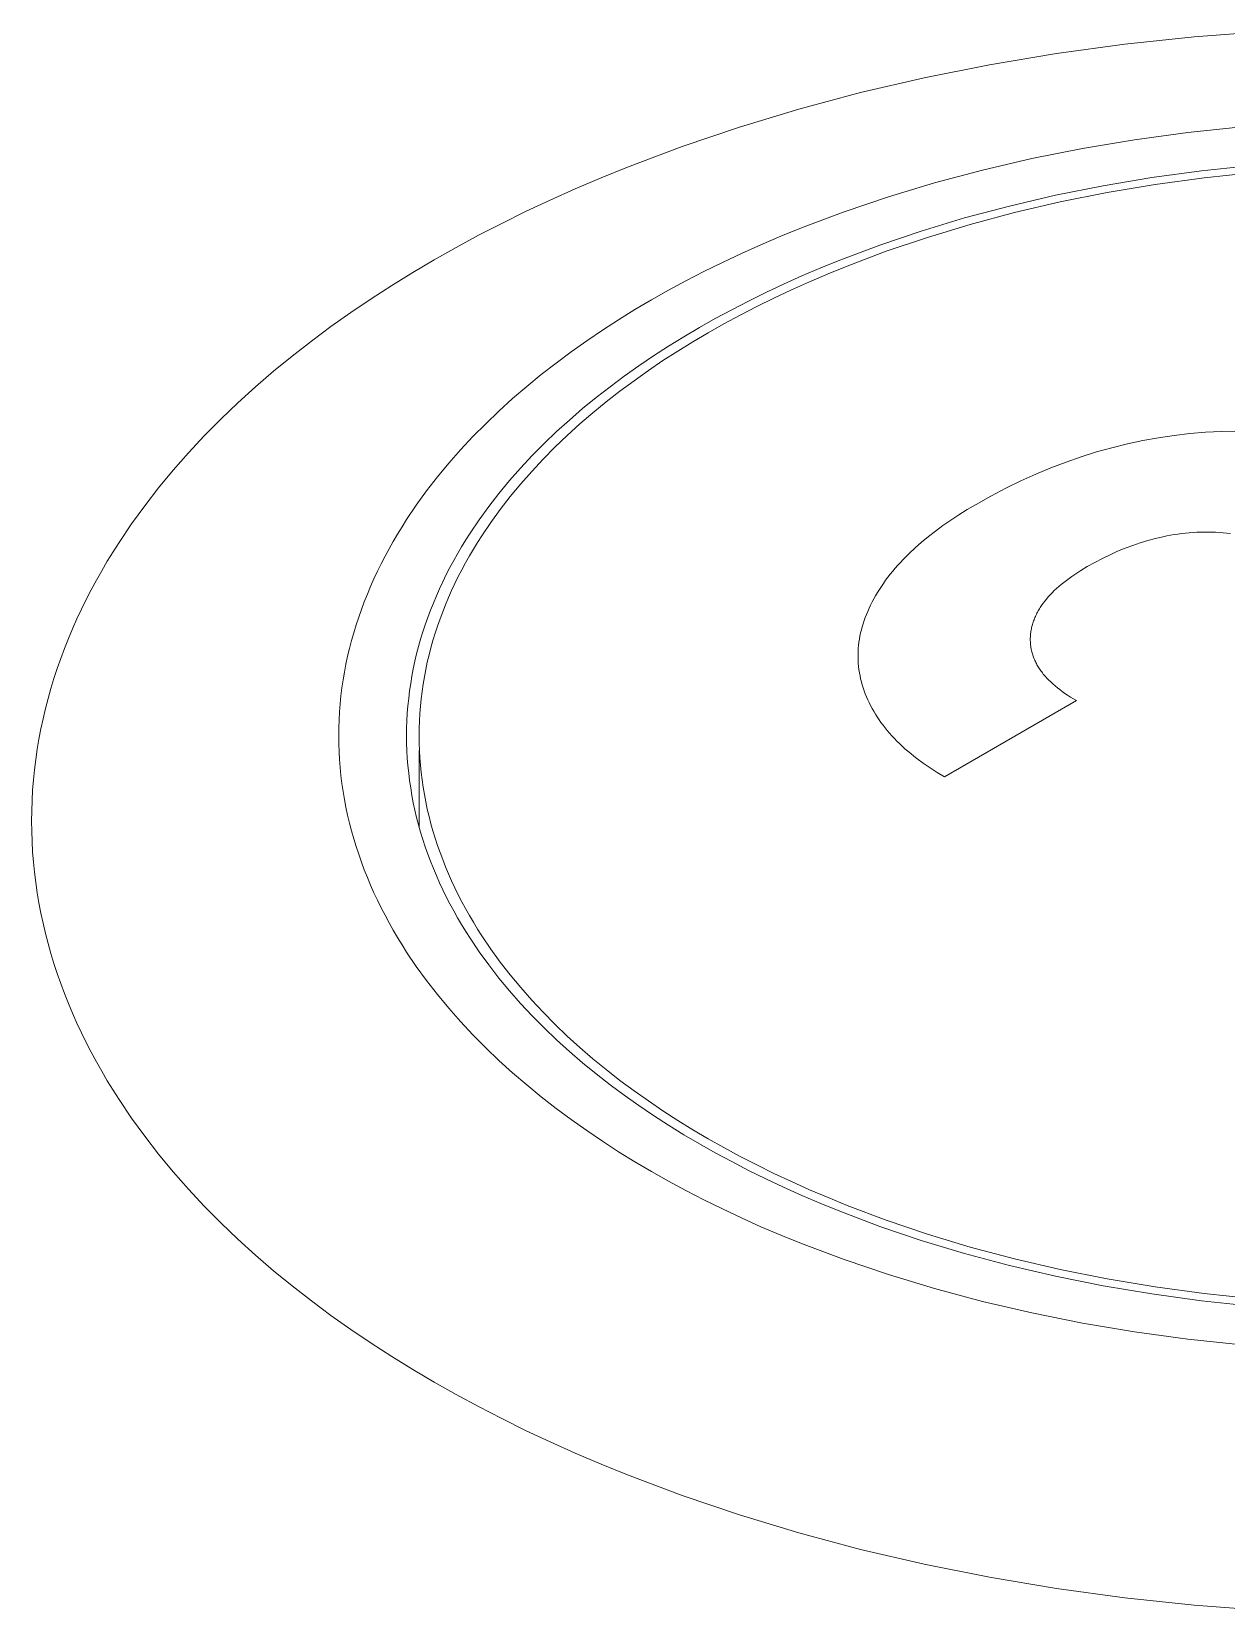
# Model space of a CAD drawing. Header units: millimetres. Extents: x -279 to 4999, y 61 to 3536.
# Drawn here: x 3550.34 to 3556.52, y 2034.89 to 2043.05 of the extents above; entities that cross this region are included whole.
import ezdxf

# ---------------------------------------------------------------- set-up
doc = ezdxf.new("R2010")
doc.units = ezdxf.units.MM
doc.layers.add('ZANO_R', color=7, linetype='Continuous', lineweight=0)

msp = doc.modelspace()

# ---------------------------------------------------------------- linework, layer by layer
at = {"layer": 'ZANO_R'}
for p, q in [((3556.3543, 2043.0214), (3555.9954, 2042.9835)), ((3556.7176, 2043.0486), (3556.3543, 2043.0214)), ((3555.6421, 2042.9354), (3555.2958, 2042.8773)), ((3555.9954, 2042.9835), (3555.6421, 2042.9354)), ((3555.2958, 2042.8773), (3554.9578, 2042.8097)), ((3554.9578, 2042.8097), (3554.629, 2042.7331)), ((3554.629, 2042.7331), (3554.3105, 2042.648)), ((3554.3105, 2042.648), (3554.0031, 2042.5551)), ((3554.0031, 2042.5551), (3553.7076, 2042.455)), ((3556.0463, 2042.4898), (3556.3207, 2042.5272)), ((3556.3207, 2042.5272), (3556.5995, 2042.5566)), ((3553.7076, 2042.455), (3553.4247, 2042.3483)), ((3555.5149, 2042.3922), (3555.7774, 2042.4447)), ((3555.7774, 2042.4447), (3556.0463, 2042.4898)), ((3555.2595, 2042.3327), (3555.5149, 2042.3922)), ((3556.3925, 2042.3291), (3556.6536, 2042.3566)), ((3553.2881, 2042.2927), (3553.1548, 2042.2357)), ((3553.4247, 2042.3483), (3553.2881, 2042.2927)), ((3555.0122, 2042.2667), (3555.2595, 2042.3327)), ((3555.8838, 2042.2518), (3556.1356, 2042.2941)), ((3556.1356, 2042.2941), (3556.3925, 2042.3291)), ((3556.1521, 2042.258), (3556.4058, 2042.2926)), ((3556.4058, 2042.2926), (3556.6636, 2042.3198)), ((3553.1548, 2042.2357), (3553.0248, 2042.1774)), ((3554.544, 2042.1168), (3554.7735, 2042.1945)), ((3554.7735, 2042.1945), (3555.0122, 2042.2667)), ((3555.3988, 2042.1469), (3555.6379, 2042.2026)), ((3555.6379, 2042.2026), (3555.8838, 2042.2518)), ((3555.6606, 2042.1677), (3555.9034, 2042.2163)), ((3555.9034, 2042.2163), (3556.1521, 2042.258)), ((3552.8983, 2042.1178), (3552.7751, 2042.0571)), ((3553.0248, 2042.1774), (3552.8983, 2042.1178)), ((3554.3243, 2042.0339), (3554.544, 2042.1168)), ((3555.1671, 2042.0851), (3555.3988, 2042.1469)), ((3555.1957, 2042.0516), (3555.4244, 2042.1127)), ((3555.4244, 2042.1127), (3555.6606, 2042.1677)), ((3552.7751, 2042.0571), (3552.6554, 2041.9953)), ((3554.2182, 2041.9907), (3554.3243, 2042.0339)), ((3554.9436, 2042.0175), (3555.1671, 2042.0851)), ((3554.9749, 2041.9849), (3555.1957, 2042.0516)), ((3552.6554, 2041.9953), (3552.5392, 2041.9325)), ((3554.1147, 2041.9464), (3554.2182, 2041.9907)), ((3554.7287, 2041.9447), (3554.9436, 2042.0175)), ((3554.7627, 2041.913), (3554.9749, 2041.9849)), ((3552.4264, 2041.8688), (3552.3161, 2041.8037)), ((3552.5392, 2041.9325), (3552.4264, 2041.8688)), ((3553.9155, 2041.8549), (3554.0138, 2041.9011)), ((3554.0138, 2041.9011), (3554.1147, 2041.9464)), ((3554.4236, 2041.8267), (3554.5229, 2041.8671)), ((3554.5229, 2041.8671), (3554.7287, 2041.9447)), ((3554.5595, 2041.8364), (3554.7627, 2041.913)), ((3552.3161, 2041.8037), (3552.2074, 2041.7366)), ((3553.7269, 2041.7597), (3553.8198, 2041.8077)), ((3553.8198, 2041.8077), (3553.9155, 2041.8549)), ((3554.2321, 2041.7428), (3554.3266, 2041.7852)), ((3554.3266, 2041.7852), (3554.4236, 2041.8267)), ((3554.3657, 2041.7555), (3554.4614, 2041.7964)), ((3554.4614, 2041.7964), (3554.5595, 2041.8364)), ((3552.2074, 2041.7366), (3552.1003, 2041.6675)), ((3553.549, 2041.6615), (3553.6366, 2041.711)), ((3553.6366, 2041.711), (3553.7269, 2041.7597)), ((3554.1401, 2041.6995), (3554.2321, 2041.7428)), ((3554.1815, 2041.6708), (3554.2724, 2041.7136)), ((3554.2724, 2041.7136), (3554.3657, 2041.7555)), ((3552.1003, 2041.6675), (3551.9952, 2041.5964)), ((3553.4634, 2041.611), (3553.549, 2041.6615)), ((3553.9635, 2041.6104), (3554.0505, 2041.6553)), ((3554.0071, 2041.5828), (3554.093, 2041.6272)), ((3554.0505, 2041.6553), (3554.1401, 2041.6995)), ((3554.093, 2041.6272), (3554.1815, 2041.6708)), ((3551.9952, 2041.5964), (3551.892, 2041.5233)), ((3553.2958, 2041.5052), (3553.3789, 2041.5588)), ((3553.3789, 2041.5588), (3553.4634, 2041.611)), ((3553.7969, 2041.5184), (3553.8789, 2041.5647)), ((3553.8789, 2041.5647), (3553.9635, 2041.6104)), ((3553.9236, 2041.5378), (3554.0071, 2041.5828)), ((3551.892, 2041.5233), (3551.791, 2041.4483)), ((3553.2141, 2041.4499), (3553.2958, 2041.5052)), ((3553.6376, 2041.4222), (3553.7167, 2041.471)), ((3553.7167, 2041.471), (3553.7969, 2041.5184)), ((3553.7634, 2041.4453), (3553.8426, 2041.492)), ((3553.8426, 2041.492), (3553.9236, 2041.5378)), ((3551.791, 2041.4483), (3551.6922, 2041.3713)), ((3553.0555, 2041.3349), (3553.134, 2041.3932)), ((3553.134, 2041.3932), (3553.2141, 2041.4499)), ((3553.5598, 2041.372), (3553.6376, 2041.4222)), ((3553.6084, 2041.3474), (3553.6853, 2041.3971)), ((3553.6853, 2041.3971), (3553.7634, 2041.4453)), ((3551.6922, 2041.3713), (3551.5959, 2041.2925)), ((3552.9789, 2041.2752), (3553.0555, 2041.3349)), ((3553.4083, 2041.2671), (3553.4833, 2041.3203)), ((3553.4588, 2041.2439), (3553.5329, 2041.2964)), ((3553.4833, 2041.3203), (3553.5598, 2041.372)), ((3553.5329, 2041.2964), (3553.6084, 2041.3474)), ((3551.5959, 2041.2925), (3551.5021, 2041.2117)), ((3552.8312, 2041.1512), (3552.904, 2041.2139)), ((3552.904, 2041.2139), (3552.9789, 2041.2752)), ((3553.3348, 2041.2126), (3553.4083, 2041.2671)), ((3553.3862, 2041.19), (3553.4588, 2041.2439)), ((3551.5021, 2041.2117), (3551.4111, 2041.1291)), ((3552.7605, 2041.087), (3552.8312, 2041.1512)), ((3553.1929, 2041.0992), (3553.263, 2041.1566)), ((3553.2461, 2041.0781), (3553.3153, 2041.1347)), ((3553.263, 2041.1566), (3553.3348, 2041.2126)), ((3553.3153, 2041.1347), (3553.3862, 2041.19)), ((3551.4111, 2041.1291), (3551.3229, 2041.0447)), ((3552.692, 2041.0215), (3552.7605, 2041.087)), ((3553.1247, 2041.0405), (3553.1929, 2041.0992)), ((3553.1788, 2041.0201), (3553.2461, 2041.0781)), ((3551.3229, 2041.0447), (3551.2376, 2040.9585)), ((3552.6258, 2040.9546), (3552.692, 2041.0215)), ((3552.9943, 2040.919), (3553.0585, 2040.9804)), ((3553.0585, 2040.9804), (3553.1247, 2041.0405)), ((3553.1134, 2040.9608), (3553.1788, 2041.0201)), ((3556.2501, 2040.9608), (3556.3314, 2040.9702)), ((3556.3314, 2040.9702), (3556.413, 2040.977)), ((3556.413, 2040.977), (3556.4949, 2040.9812)), ((3556.4949, 2040.9812), (3556.5766, 2040.9829)), ((3551.2376, 2040.9585), (3551.1556, 2040.8706)), ((3552.5621, 2040.8863), (3552.6258, 2040.9546)), ((3552.9324, 2040.8564), (3552.9943, 2040.919)), ((3552.9889, 2040.8383), (3553.05, 2040.9001)), ((3553.05, 2040.9001), (3553.1134, 2040.9608)), ((3555.8494, 2040.8752), (3555.9288, 2040.8975)), ((3555.9288, 2040.8975), (3556.0086, 2040.9171)), ((3556.0086, 2040.9171), (3556.0888, 2040.9343)), ((3556.0888, 2040.9343), (3556.1693, 2040.9488)), ((3556.1693, 2040.9488), (3556.2501, 2040.9608)), ((3551.1556, 2040.8706), (3551.0768, 2040.7811)), ((3552.4423, 2040.746), (3552.5009, 2040.8168)), ((3552.5009, 2040.8168), (3552.5621, 2040.8863)), ((3552.8727, 2040.7924), (3552.9324, 2040.8564)), ((3552.9299, 2040.7751), (3552.9889, 2040.8383)), ((3555.6132, 2040.793), (3555.6916, 2040.823)), ((3555.6916, 2040.823), (3555.7703, 2040.8504)), ((3555.7703, 2040.8504), (3555.8494, 2040.8752)), ((3551.0768, 2040.7811), (3551.0013, 2040.6899)), ((3552.3865, 2040.6739), (3552.4423, 2040.746)), ((3552.7605, 2040.661), (3552.8153, 2040.7273)), ((3552.8153, 2040.7273), (3552.8727, 2040.7924)), ((3552.8733, 2040.7108), (3552.9299, 2040.7751)), ((3555.3802, 2040.6877), (3555.4575, 2040.7254)), ((3555.4575, 2040.7254), (3555.5352, 2040.7605)), ((3555.5352, 2040.7605), (3555.6132, 2040.793)), ((3551.0013, 2040.6899), (3550.9295, 2040.5972)), ((3552.3335, 2040.6008), (3552.3865, 2040.6739)), ((3552.7082, 2040.5936), (3552.7605, 2040.661)), ((3552.7675, 2040.5787), (3552.8191, 2040.6453)), ((3552.8191, 2040.6453), (3552.8733, 2040.7108)), ((3555.2267, 2040.6046), (3555.3033, 2040.6474)), ((3555.3033, 2040.6474), (3555.3802, 2040.6877)), ((3550.9295, 2040.5972), (3550.8613, 2040.503)), ((3552.2835, 2040.5265), (3552.3335, 2040.6008)), ((3552.6586, 2040.525), (3552.7082, 2040.5936)), ((3552.7185, 2040.5111), (3552.7675, 2040.5787)), ((3555.1376, 2040.5505), (3555.1813, 2040.5777)), ((3555.1813, 2040.5777), (3555.2267, 2040.6046)), ((3550.8613, 2040.503), (3550.7968, 2040.4073)), ((3552.2365, 2040.4512), (3552.2596, 2040.489)), ((3552.2596, 2040.489), (3552.2835, 2040.5265)), ((3552.6118, 2040.4555), (3552.6586, 2040.525)), ((3552.6723, 2040.4424), (3552.7185, 2040.5111)), ((3555.0169, 2040.4666), (3555.0554, 2040.4949)), ((3555.0554, 2040.4949), (3555.0956, 2040.5229)), ((3555.0956, 2040.5229), (3555.1376, 2040.5505)), ((3550.7968, 2040.4073), (3550.7661, 2040.359)), ((3552.1926, 2040.3749), (3552.2141, 2040.4132)), ((3552.2141, 2040.4132), (3552.2365, 2040.4512)), ((3552.5677, 2040.385), (3552.5894, 2040.4204)), ((3552.5894, 2040.4204), (3552.6118, 2040.4555)), ((3552.6288, 2040.3728), (3552.6502, 2040.4077)), ((3552.6502, 2040.4077), (3552.6723, 2040.4424)), ((3554.9117, 2040.3796), (3554.945, 2040.4089)), ((3554.945, 2040.4089), (3554.9801, 2040.4379)), ((3554.9801, 2040.4379), (3555.0169, 2040.4666)), ((3556.0753, 2040.4059), (3556.0362, 2040.3926)), ((3556.1143, 2040.4178), (3556.0753, 2040.4059)), ((3556.1534, 2040.4282), (3556.1143, 2040.4178)), ((3556.1924, 2040.4372), (3556.1534, 2040.4282)), ((3556.2118, 2040.4412), (3556.1924, 2040.4372)), ((3556.2313, 2040.4448), (3556.2118, 2040.4412)), ((3556.2508, 2040.448), (3556.2313, 2040.4448)), ((3556.2703, 2040.4509), (3556.2508, 2040.448)), ((3556.2897, 2040.4534), (3556.2703, 2040.4509)), ((3556.3092, 2040.4556), (3556.2897, 2040.4534)), ((3556.3286, 2040.4574), (3556.3092, 2040.4556)), ((3556.3481, 2040.4588), (3556.3286, 2040.4574)), ((3556.3675, 2040.4599), (3556.3481, 2040.4588)), ((3556.387, 2040.4606), (3556.3675, 2040.4599)), ((3556.4064, 2040.461), (3556.387, 2040.4606)), ((3556.4258, 2040.461), (3556.4064, 2040.461)), ((3556.4646, 2040.4599), (3556.4258, 2040.461)), ((3556.5034, 2040.4575), (3556.4646, 2040.4599)), ((3556.5423, 2040.4538), (3556.5034, 2040.4575)), ((3550.7661, 2040.359), (3550.7363, 2040.3104)), ((3552.1518, 2040.2977), (3552.1718, 2040.3365)), ((3552.1718, 2040.3365), (3552.1926, 2040.3749)), ((3552.5266, 2040.3135), (3552.5468, 2040.3494)), ((3552.5468, 2040.3494), (3552.5677, 2040.385)), ((3552.5882, 2040.3022), (3552.6081, 2040.3376)), ((3552.6081, 2040.3376), (3552.6288, 2040.3728)), ((3554.8359, 2040.3046), (3554.8502, 2040.3198)), ((3554.8502, 2040.3198), (3554.8801, 2040.3499)), ((3554.8801, 2040.3499), (3554.9117, 2040.3796)), ((3555.8797, 2040.325), (3555.8405, 2040.3045)), ((3555.9189, 2040.3441), (3555.8797, 2040.325)), ((3555.958, 2040.3617), (3555.9189, 2040.3441)), ((3555.9971, 2040.3779), (3555.958, 2040.3617)), ((3556.0362, 2040.3926), (3555.9971, 2040.3779)), ((3550.7075, 2040.2614), (3550.6797, 2040.2122)), ((3550.7363, 2040.3104), (3550.7075, 2040.2614)), ((3552.1144, 2040.2197), (3552.1327, 2040.2588)), ((3552.1327, 2040.2588), (3552.1518, 2040.2977)), ((3552.4706, 2040.2048), (3552.4885, 2040.2412)), ((3552.4885, 2040.2412), (3552.5072, 2040.2775)), ((3552.5072, 2040.2775), (3552.5266, 2040.3135)), ((3552.5505, 2040.2308), (3552.569, 2040.2666)), ((3552.569, 2040.2666), (3552.5882, 2040.3022)), ((3554.771, 2040.2275), (3554.7831, 2040.2431)), ((3554.7831, 2040.2431), (3554.7957, 2040.2586)), ((3554.7957, 2040.2586), (3554.8086, 2040.274)), ((3554.8086, 2040.274), (3554.8221, 2040.2894)), ((3554.8221, 2040.2894), (3554.8359, 2040.3046)), ((3555.7365, 2040.2423), (3555.7216, 2040.2321)), ((3555.752, 2040.2525), (3555.7365, 2040.2423)), ((3555.7679, 2040.2626), (3555.752, 2040.2525)), ((3555.8013, 2040.2826), (3555.7679, 2040.2626)), ((3555.8405, 2040.3045), (3555.8013, 2040.2826)), ((3550.653, 2040.1626), (3550.6273, 2040.1127)), ((3550.6797, 2040.2122), (3550.653, 2040.1626)), ((3552.0803, 2040.1408), (3552.0969, 2040.1804)), ((3552.0969, 2040.1804), (3552.1144, 2040.2197)), ((3552.4371, 2040.1313), (3552.4534, 2040.1682)), ((3552.4534, 2040.1682), (3552.4706, 2040.2048)), ((3552.4997, 2040.1223), (3552.5159, 2040.1587)), ((3552.5159, 2040.1587), (3552.5328, 2040.1948)), ((3552.5328, 2040.1948), (3552.5505, 2040.2308)), ((3554.7168, 2040.1482), (3554.7268, 2040.1642)), ((3554.7268, 2040.1642), (3554.7372, 2040.1802)), ((3554.7372, 2040.1802), (3554.748, 2040.196)), ((3554.748, 2040.196), (3554.7593, 2040.2118)), ((3554.7593, 2040.2118), (3554.771, 2040.2275)), ((3555.6311, 2040.1586), (3555.6202, 2040.1478)), ((3555.6425, 2040.1693), (3555.6311, 2040.1586)), ((3555.6545, 2040.18), (3555.6425, 2040.1693)), ((3555.6669, 2040.1905), (3555.6545, 2040.18)), ((3555.6798, 2040.201), (3555.6669, 2040.1905)), ((3555.6932, 2040.2115), (3555.6798, 2040.201)), ((3555.7072, 2040.2218), (3555.6932, 2040.2115)), ((3555.7216, 2040.2321), (3555.7072, 2040.2218)), ((3550.6273, 2040.1127), (3550.6027, 2040.0626)), ((3552.0496, 2040.0613), (3552.0645, 2040.1012)), ((3552.0645, 2040.1012), (3552.0803, 2040.1408)), ((3552.4067, 2040.0571), (3552.4215, 2040.0943)), ((3552.4215, 2040.0943), (3552.4371, 2040.1313)), ((3552.4698, 2040.049), (3552.4844, 2040.0857)), ((3552.4844, 2040.0857), (3552.4997, 2040.1223)), ((3554.6738, 2040.0675), (3554.6815, 2040.0836)), ((3554.6815, 2040.0836), (3554.6896, 2040.0997)), ((3554.6896, 2040.0997), (3554.6982, 2040.1159)), ((3554.6982, 2040.1159), (3554.7073, 2040.132)), ((3554.7073, 2040.132), (3554.7168, 2040.1482)), ((3555.5578, 2040.0706), (3555.5543, 2040.0649)), ((3555.5652, 2040.0818), (3555.5578, 2040.0706)), ((3555.5731, 2040.093), (3555.5652, 2040.0818)), ((3555.5815, 2040.1041), (3555.5731, 2040.093)), ((3555.5904, 2040.1151), (3555.5815, 2040.1041)), ((3555.5999, 2040.1261), (3555.5904, 2040.1151)), ((3555.6098, 2040.137), (3555.5999, 2040.1261)), ((3555.6202, 2040.1478), (3555.6098, 2040.137)), ((3550.5791, 2040.0122), (3550.5566, 2039.9616)), ((3550.6027, 2040.0626), (3550.5791, 2040.0122)), ((3552.0224, 2039.9811), (3552.0356, 2040.0213)), ((3552.0356, 2040.0213), (3552.0496, 2040.0613)), ((3552.3796, 2039.9823), (3552.3928, 2040.0198)), ((3552.3928, 2040.0198), (3552.4067, 2040.0571)), ((3552.443, 2039.9752), (3552.456, 2040.0122)), ((3552.456, 2040.0122), (3552.4698, 2040.049)), ((3554.6428, 2039.9873), (3554.648, 2040.0033)), ((3554.648, 2040.0033), (3554.6538, 2040.0193)), ((3554.6538, 2040.0193), (3554.66, 2040.0354)), ((3554.66, 2040.0354), (3554.6667, 2040.0514)), ((3554.6667, 2040.0514), (3554.6738, 2040.0675)), ((3555.52, 2039.99), (3555.5183, 2039.9841)), ((3555.5219, 2039.9959), (3555.52, 2039.99)), ((3555.5239, 2040.0017), (3555.5219, 2039.9959)), ((3555.5261, 2040.0075), (3555.5239, 2040.0017)), ((3555.5283, 2040.0134), (3555.5261, 2040.0075)), ((3555.5307, 2040.0192), (3555.5283, 2040.0134)), ((3555.5332, 2040.0249), (3555.5307, 2040.0192)), ((3555.5358, 2040.0307), (3555.5332, 2040.0249)), ((3555.5386, 2040.0364), (3555.5358, 2040.0307)), ((3555.5415, 2040.0422), (3555.5386, 2040.0364)), ((3555.5445, 2040.0479), (3555.5415, 2040.0422)), ((3555.5476, 2040.0536), (3555.5445, 2040.0479)), ((3555.5509, 2040.0593), (3555.5476, 2040.0536)), ((3555.5543, 2040.0649), (3555.5509, 2040.0593)), ((3550.5352, 2039.9107), (3550.5149, 2039.8596)), ((3550.5566, 2039.9616), (3550.5352, 2039.9107)), ((3551.9987, 2039.9003), (3552.0101, 2039.9408)), ((3552.0101, 2039.9408), (3552.0224, 2039.9811)), ((3552.3557, 2039.907), (3552.3673, 2039.9447)), ((3552.3673, 2039.9447), (3552.3796, 2039.9823)), ((3552.4194, 2039.9007), (3552.4308, 2039.938)), ((3552.4308, 2039.938), (3552.443, 2039.9752)), ((3554.6213, 2039.8918), (3554.6237, 2039.9077)), ((3554.6237, 2039.9077), (3554.6265, 2039.9236)), ((3554.6265, 2039.9236), (3554.6299, 2039.9395)), ((3554.6299, 2039.9395), (3554.6337, 2039.9554)), ((3554.6337, 2039.9554), (3554.638, 2039.9714)), ((3554.638, 2039.9714), (3554.6428, 2039.9873)), ((3555.507, 2039.9124), (3555.5069, 2039.9064)), ((3555.5072, 2039.9184), (3555.507, 2039.9124)), ((3555.5076, 2039.9244), (3555.5072, 2039.9184)), ((3555.5081, 2039.9304), (3555.5076, 2039.9244)), ((3555.5087, 2039.9364), (3555.5081, 2039.9304)), ((3555.5095, 2039.9425), (3555.5087, 2039.9364)), ((3555.5104, 2039.9485), (3555.5095, 2039.9425)), ((3555.5114, 2039.9544), (3555.5104, 2039.9485)), ((3555.5125, 2039.9604), (3555.5114, 2039.9544)), ((3555.5137, 2039.9664), (3555.5125, 2039.9604)), ((3555.5151, 2039.9723), (3555.5137, 2039.9664)), ((3555.5166, 2039.9782), (3555.5151, 2039.9723)), ((3555.5183, 2039.9841), (3555.5166, 2039.9782)), ((3550.5149, 2039.8596), (3550.4957, 2039.8083)), ((3551.9786, 2039.8191), (3551.9882, 2039.8598)), ((3551.9882, 2039.8598), (3551.9987, 2039.9003)), ((3552.3262, 2039.793), (3552.3352, 2039.8311)), ((3552.3352, 2039.8311), (3552.3451, 2039.8691)), ((3552.3451, 2039.8691), (3552.3557, 2039.907)), ((3552.3903, 2039.7882), (3552.3992, 2039.8258)), ((3552.3992, 2039.8258), (3552.4089, 2039.8633)), ((3552.4089, 2039.8633), (3552.4194, 2039.9007)), ((3554.6165, 2039.8286), (3554.617, 2039.8443)), ((3554.6166, 2039.8128), (3554.6165, 2039.8286)), ((3554.617, 2039.8443), (3554.618, 2039.8601)), ((3554.618, 2039.8601), (3554.6194, 2039.876)), ((3554.6194, 2039.876), (3554.6213, 2039.8918)), ((3555.5069, 2039.9064), (3555.5069, 2039.9005)), ((3555.5069, 2039.9005), (3555.5071, 2039.8946)), ((3555.5071, 2039.8946), (3555.5074, 2039.8887)), ((3555.5074, 2039.8887), (3555.5078, 2039.8828)), ((3555.5078, 2039.8828), (3555.5084, 2039.8769)), ((3555.5084, 2039.8769), (3555.5091, 2039.8711)), ((3555.5091, 2039.8711), (3555.5099, 2039.8653)), ((3555.5099, 2039.8653), (3555.5109, 2039.8595)), ((3555.5109, 2039.8595), (3555.512, 2039.8538)), ((3555.512, 2039.8538), (3555.5132, 2039.848)), ((3555.5132, 2039.848), (3555.5146, 2039.8423)), ((3555.5146, 2039.8423), (3555.5161, 2039.8366)), ((3555.5161, 2039.8366), (3555.5178, 2039.8309)), ((3555.5178, 2039.8309), (3555.5195, 2039.8253)), ((3550.4776, 2039.7567), (3550.4606, 2039.705)), ((3550.4957, 2039.8083), (3550.4776, 2039.7567)), ((3551.962, 2039.7374), (3551.9698, 2039.7783)), ((3551.9698, 2039.7783), (3551.9786, 2039.8191)), ((3552.3107, 2039.7165), (3552.318, 2039.7548)), ((3552.318, 2039.7548), (3552.3262, 2039.793)), ((3552.375, 2039.7127), (3552.3822, 2039.7505)), ((3552.3822, 2039.7505), (3552.3903, 2039.7882)), ((3554.617, 2039.797), (3554.6166, 2039.8128)), ((3554.618, 2039.7813), (3554.617, 2039.797)), ((3554.6195, 2039.7656), (3554.618, 2039.7813)), ((3554.6214, 2039.75), (3554.6195, 2039.7656)), ((3554.6238, 2039.7343), (3554.6214, 2039.75)), ((3555.5195, 2039.8253), (3555.5214, 2039.8197)), ((3555.5214, 2039.8197), (3555.5235, 2039.8141)), ((3555.5235, 2039.8141), (3555.5256, 2039.8085)), ((3555.5256, 2039.8085), (3555.5279, 2039.8029)), ((3555.5279, 2039.8029), (3555.5304, 2039.7974)), ((3555.5304, 2039.7974), (3555.533, 2039.7919)), ((3555.533, 2039.7919), (3555.5357, 2039.7864)), ((3555.5357, 2039.7864), (3555.5385, 2039.7809)), ((3555.5385, 2039.7809), (3555.5415, 2039.7754)), ((3555.5415, 2039.7754), (3555.5446, 2039.77)), ((3555.5446, 2039.77), (3555.5478, 2039.7646)), ((3555.5478, 2039.7646), (3555.5512, 2039.7592)), ((3555.5512, 2039.7592), (3555.5547, 2039.7539)), ((3555.5547, 2039.7539), (3555.5583, 2039.7485)), ((3555.5583, 2039.7485), (3555.5621, 2039.7432)), ((3550.4606, 2039.705), (3550.4448, 2039.6531)), ((3551.9491, 2039.6555), (3551.9551, 2039.6965)), ((3551.9551, 2039.6965), (3551.962, 2039.7374)), ((3552.2986, 2039.6398), (3552.3043, 2039.6782)), ((3552.3043, 2039.6782), (3552.3107, 2039.7165)), ((3552.3631, 2039.6369), (3552.3686, 2039.6748)), ((3552.3686, 2039.6748), (3552.375, 2039.7127)), ((3554.6267, 2039.7187), (3554.6238, 2039.7343)), ((3554.63, 2039.7031), (3554.6267, 2039.7187)), ((3554.6339, 2039.6875), (3554.63, 2039.7031)), ((3554.6382, 2039.6719), (3554.6339, 2039.6875)), ((3554.643, 2039.6563), (3554.6382, 2039.6719)), ((3555.5621, 2039.7432), (3555.566, 2039.7379)), ((3555.566, 2039.7379), (3555.57, 2039.7327)), ((3555.57, 2039.7327), (3555.5742, 2039.7274)), ((3555.5742, 2039.7274), (3555.583, 2039.717)), ((3555.583, 2039.717), (3555.5922, 2039.7067)), ((3555.5922, 2039.7067), (3555.6021, 2039.6964)), ((3555.6021, 2039.6964), (3555.6124, 2039.6863)), ((3555.6124, 2039.6863), (3555.6233, 2039.6762)), ((3555.6233, 2039.6762), (3555.6347, 2039.6662)), ((3555.6347, 2039.6662), (3555.6467, 2039.6564)), ((3550.4301, 2039.601), (3550.4166, 2039.5488)), ((3550.4448, 2039.6531), (3550.4301, 2039.601)), ((3551.9399, 2039.5732), (3551.9441, 2039.6144)), ((3551.9441, 2039.6144), (3551.9491, 2039.6555)), ((3552.29, 2039.5628), (3552.2939, 2039.6013)), ((3552.2939, 2039.6013), (3552.2986, 2039.6398)), ((3552.3545, 2039.5608), (3552.3584, 2039.5989)), ((3552.3584, 2039.5989), (3552.3631, 2039.6369)), ((3554.6482, 2039.6408), (3554.643, 2039.6563)), ((3554.654, 2039.6253), (3554.6482, 2039.6408)), ((3554.6602, 2039.6099), (3554.654, 2039.6253)), ((3554.6668, 2039.5946), (3554.6602, 2039.6099)), ((3554.6739, 2039.5794), (3554.6668, 2039.5946)), ((3555.7453, 2039.5897), (3555.0637, 2039.1961)), ((3555.6467, 2039.6564), (3555.6591, 2039.6466)), ((3555.6591, 2039.6466), (3555.6722, 2039.6368)), ((3555.6722, 2039.6368), (3555.6857, 2039.6272)), ((3555.6857, 2039.6272), (3555.6998, 2039.6177)), ((3555.6998, 2039.6177), (3555.7144, 2039.6083)), ((3555.7144, 2039.6083), (3555.7296, 2039.5989)), ((3555.7296, 2039.5989), (3555.7453, 2039.5897)), ((3550.4166, 2039.5488), (3550.4042, 2039.4964)), ((3551.9344, 2039.4908), (3551.9367, 2039.5321)), ((3551.9367, 2039.5321), (3551.9399, 2039.5732)), ((3552.2848, 2039.4856), (3552.287, 2039.5242)), ((3552.287, 2039.5242), (3552.29, 2039.5628)), ((3552.3494, 2039.4846), (3552.3515, 2039.5227)), ((3552.3515, 2039.5227), (3552.3545, 2039.5608)), ((3554.6813, 2039.5644), (3554.6739, 2039.5794)), ((3554.6893, 2039.5494), (3554.6813, 2039.5644)), ((3554.6976, 2039.5347), (3554.6893, 2039.5494)), ((3554.7063, 2039.52), (3554.6976, 2039.5347)), ((3554.7155, 2039.5055), (3554.7063, 2039.52)), ((3554.7251, 2039.4911), (3554.7155, 2039.5055)), ((3550.3929, 2039.4439), (3550.3829, 2039.3913)), ((3550.4042, 2039.4964), (3550.3929, 2039.4439)), ((3551.9325, 2039.4084), (3551.933, 2039.4496)), ((3551.933, 2039.4496), (3551.9344, 2039.4908)), ((3552.2831, 2039.4084), (3552.2835, 2039.447)), ((3552.2835, 2039.447), (3552.2848, 2039.4856)), ((3552.3477, 2039.4084), (3552.3481, 2039.4465)), ((3552.3481, 2039.4465), (3552.3494, 2039.4846)), ((3554.7352, 2039.4768), (3554.7251, 2039.4911)), ((3554.7456, 2039.4627), (3554.7352, 2039.4768)), ((3554.7565, 2039.4487), (3554.7456, 2039.4627)), ((3554.7678, 2039.4349), (3554.7565, 2039.4487)), ((3554.7796, 2039.4211), (3554.7678, 2039.4349)), ((3554.7917, 2039.4075), (3554.7796, 2039.4211)), ((3550.374, 2039.3385), (3550.3663, 2039.2857)), ((3550.3829, 2039.3913), (3550.374, 2039.3385)), ((3551.933, 2039.3671), (3551.9325, 2039.4084)), ((3551.9344, 2039.3259), (3551.933, 2039.3671)), ((3552.2835, 2039.3697), (3552.2831, 2039.4084)), ((3552.2848, 2039.3311), (3552.2835, 2039.3697)), ((3552.3481, 2039.3702), (3552.3477, 2039.4084)), ((3552.3494, 2039.3321), (3552.3481, 2039.3702)), ((3554.8043, 2039.394), (3554.7917, 2039.4075)), ((3554.8173, 2039.3807), (3554.8043, 2039.394)), ((3554.8308, 2039.3675), (3554.8173, 2039.3807)), ((3554.8446, 2039.3544), (3554.8308, 2039.3675)), ((3554.8589, 2039.3414), (3554.8446, 2039.3544)), ((3554.8737, 2039.3286), (3554.8589, 2039.3414)), ((3550.3663, 2039.2857), (3550.3598, 2039.2328)), ((3551.9367, 2039.2847), (3551.9344, 2039.3259)), ((3551.9399, 2039.2435), (3551.9367, 2039.2847)), ((3552.287, 2039.2925), (3552.2848, 2039.3311)), ((3552.29, 2039.254), (3552.287, 2039.2925)), ((3552.3477, 2039.3321), (3552.3477, 2038.938)), ((3552.3515, 2039.294), (3552.3494, 2039.3321)), ((3552.3545, 2039.2559), (3552.3515, 2039.294)), ((3552.3584, 2039.2178), (3552.3545, 2039.2559)), ((3554.8888, 2039.3159), (3554.8737, 2039.3286)), ((3554.9044, 2039.3033), (3554.8888, 2039.3159)), ((3554.9204, 2039.2909), (3554.9044, 2039.3033)), ((3554.9536, 2039.2664), (3554.9204, 2039.2909)), ((3554.9886, 2039.2425), (3554.9536, 2039.2664)), ((3550.3544, 2039.1798), (3550.3502, 2039.1268)), ((3550.3598, 2039.2328), (3550.3544, 2039.1798)), ((3551.9441, 2039.2023), (3551.9399, 2039.2435)), ((3551.9491, 2039.1613), (3551.9441, 2039.2023)), ((3552.2939, 2039.2154), (3552.29, 2039.254)), ((3552.2986, 2039.177), (3552.2939, 2039.2154)), ((3552.3043, 2039.1385), (3552.2986, 2039.177)), ((3552.3631, 2039.1798), (3552.3584, 2039.2178)), ((3552.3686, 2039.1419), (3552.3631, 2039.1798)), ((3555.0253, 2039.2191), (3554.9886, 2039.2425)), ((3555.0637, 2039.1961), (3555.0253, 2039.2191)), ((3550.3502, 2039.1268), (3550.3473, 2039.0737)), ((3551.9551, 2039.1202), (3551.9491, 2039.1613)), ((3551.962, 2039.0793), (3551.9551, 2039.1202)), ((3552.3107, 2039.1002), (3552.3043, 2039.1385)), ((3552.318, 2039.0619), (3552.3107, 2039.1002)), ((3552.375, 2039.104), (3552.3686, 2039.1419)), ((3552.3822, 2039.0662), (3552.375, 2039.104)), ((3550.3455, 2039.0206), (3550.3449, 2038.9675)), ((3550.3473, 2039.0737), (3550.3455, 2039.0206)), ((3551.9698, 2039.0384), (3551.962, 2039.0793)), ((3551.9786, 2038.9976), (3551.9698, 2039.0384)), ((3552.3262, 2039.0237), (3552.318, 2039.0619)), ((3552.3352, 2038.9856), (3552.3262, 2039.0237)), ((3552.3903, 2039.0285), (3552.3822, 2039.0662)), ((3552.3992, 2038.9909), (3552.3903, 2039.0285)), ((3550.3449, 2038.9675), (3550.3455, 2038.9144)), ((3551.9882, 2038.9569), (3551.9786, 2038.9976)), ((3551.9987, 2038.9164), (3551.9882, 2038.9569)), ((3552.3451, 2038.9476), (3552.3352, 2038.9856)), ((3552.3557, 2038.9098), (3552.3451, 2038.9476)), ((3552.4089, 2038.9534), (3552.3992, 2038.9909)), ((3552.4194, 2038.916), (3552.4089, 2038.9534)), ((3550.3455, 2038.9144), (3550.3473, 2038.8613)), ((3550.3473, 2038.8613), (3550.3502, 2038.8083)), ((3552.0101, 2038.8759), (3551.9987, 2038.9164)), ((3552.0224, 2038.8356), (3552.0101, 2038.8759)), ((3552.3673, 2038.872), (3552.3557, 2038.9098)), ((3552.3796, 2038.8344), (3552.3673, 2038.872)), ((3552.4308, 2038.8787), (3552.4194, 2038.916)), ((3552.443, 2038.8416), (3552.4308, 2038.8787)), ((3550.3502, 2038.8083), (3550.3544, 2038.7552)), ((3552.0356, 2038.7954), (3552.0224, 2038.8356)), ((3552.0496, 2038.7554), (3552.0356, 2038.7954)), ((3552.3928, 2038.7969), (3552.3796, 2038.8344)), ((3552.4067, 2038.7596), (3552.3928, 2038.7969)), ((3552.456, 2038.8045), (3552.443, 2038.8416)), ((3552.4698, 2038.7677), (3552.456, 2038.8045)), ((3552.4844, 2038.731), (3552.4698, 2038.7677)), ((3550.3544, 2038.7552), (3550.3598, 2038.7022)), ((3550.3598, 2038.7022), (3550.3663, 2038.6493)), ((3552.0645, 2038.7156), (3552.0496, 2038.7554)), ((3552.0803, 2038.6759), (3552.0645, 2038.7156)), ((3552.4215, 2038.7224), (3552.4067, 2038.7596)), ((3552.4371, 2038.6854), (3552.4215, 2038.7224)), ((3552.4534, 2038.6486), (3552.4371, 2038.6854)), ((3552.4997, 2038.6944), (3552.4844, 2038.731)), ((3552.5159, 2038.6581), (3552.4997, 2038.6944)), ((3550.3663, 2038.6493), (3550.374, 2038.5965)), ((3552.0969, 2038.6364), (3552.0803, 2038.6759)), ((3552.1144, 2038.597), (3552.0969, 2038.6364)), ((3552.4706, 2038.6119), (3552.4534, 2038.6486)), ((3552.4885, 2038.5755), (3552.4706, 2038.6119)), ((3552.5328, 2038.6219), (3552.5159, 2038.6581)), ((3552.5505, 2038.5859), (3552.5328, 2038.6219)), ((3550.374, 2038.5965), (3550.3829, 2038.5438)), ((3550.3829, 2038.5438), (3550.3929, 2038.4911)), ((3552.1327, 2038.5579), (3552.1144, 2038.597)), ((3552.1518, 2038.519), (3552.1327, 2038.5579)), ((3552.5072, 2038.5392), (3552.4885, 2038.5755)), ((3552.5266, 2038.5032), (3552.5072, 2038.5392)), ((3552.569, 2038.5501), (3552.5505, 2038.5859)), ((3552.5882, 2038.5145), (3552.569, 2038.5501)), ((3550.3929, 2038.4911), (3550.4042, 2038.4386)), ((3550.4042, 2038.4386), (3550.4166, 2038.3863)), ((3552.1718, 2038.4803), (3552.1518, 2038.519)), ((3552.1926, 2038.4418), (3552.1718, 2038.4803)), ((3552.2141, 2038.4035), (3552.1926, 2038.4418)), ((3552.5468, 2038.4673), (3552.5266, 2038.5032)), ((3552.5677, 2038.4317), (3552.5468, 2038.4673)), ((3552.6081, 2038.4791), (3552.5882, 2038.5145)), ((3552.6288, 2038.4439), (3552.6081, 2038.4791)), ((3552.6502, 2038.409), (3552.6288, 2038.4439)), ((3550.4166, 2038.3863), (3550.4301, 2038.334)), ((3552.2365, 2038.3655), (3552.2141, 2038.4035)), ((3552.2596, 2038.3277), (3552.2365, 2038.3655)), ((3552.5894, 2038.3964), (3552.5677, 2038.4317)), ((3552.6118, 2038.3612), (3552.5894, 2038.3964)), ((3552.6586, 2038.2917), (3552.6118, 2038.3612)), ((3552.6723, 2038.3743), (3552.6502, 2038.409)), ((3552.7185, 2038.3056), (3552.6723, 2038.3743)), ((3550.4301, 2038.334), (3550.4448, 2038.2819)), ((3550.4448, 2038.2819), (3550.4606, 2038.23)), ((3552.2835, 2038.2902), (3552.2596, 2038.3277)), ((3552.3335, 2038.2159), (3552.2835, 2038.2902)), ((3552.7082, 2038.2232), (3552.6586, 2038.2917)), ((3552.7675, 2038.238), (3552.7185, 2038.3056)), ((3550.4606, 2038.23), (3550.4776, 2038.1783)), ((3552.3865, 2038.1428), (3552.3335, 2038.2159)), ((3552.7605, 2038.1557), (3552.7082, 2038.2232)), ((3552.8191, 2038.1714), (3552.7675, 2038.238)), ((3550.4776, 2038.1783), (3550.4957, 2038.1268)), ((3550.4957, 2038.1268), (3550.5149, 2038.0754)), ((3552.4423, 2038.0708), (3552.3865, 2038.1428)), ((3552.8153, 2038.0894), (3552.7605, 2038.1557)), ((3552.8733, 2038.1059), (3552.8191, 2038.1714)), ((3550.5149, 2038.0754), (3550.5352, 2038.0243)), ((3552.5009, 2038), (3552.4423, 2038.0708)), ((3552.8727, 2038.0243), (3552.8153, 2038.0894)), ((3552.9299, 2038.0416), (3552.8733, 2038.1059)), ((3552.9889, 2037.9785), (3552.9299, 2038.0416)), ((3550.5352, 2038.0243), (3550.5566, 2037.9735)), ((3550.5566, 2037.9735), (3550.5791, 2037.9228)), ((3552.5621, 2037.9304), (3552.5009, 2038)), ((3552.9324, 2037.9604), (3552.8727, 2038.0243)), ((3552.9943, 2037.8977), (3552.9324, 2037.9604)), ((3553.05, 2037.9166), (3552.9889, 2037.9785)), ((3550.5791, 2037.9228), (3550.6027, 2037.8724)), ((3550.6027, 2037.8724), (3550.6273, 2037.8223)), ((3552.6258, 2037.8622), (3552.5621, 2037.9304)), ((3553.0585, 2037.8363), (3552.9943, 2037.8977)), ((3553.1134, 2037.856), (3553.05, 2037.9166)), ((3550.6273, 2037.8223), (3550.653, 2037.7725)), ((3552.692, 2037.7952), (3552.6258, 2037.8622)), ((3552.7605, 2037.7297), (3552.692, 2037.7952)), ((3553.1247, 2037.7762), (3553.0585, 2037.8363)), ((3553.1788, 2037.7966), (3553.1134, 2037.856)), ((3553.2461, 2037.7386), (3553.1788, 2037.7966)), ((3550.653, 2037.7725), (3550.6797, 2037.7229)), ((3550.6797, 2037.7229), (3550.7075, 2037.6736)), ((3552.8312, 2037.6655), (3552.7605, 2037.7297)), ((3553.1929, 2037.7175), (3553.1247, 2037.7762)), ((3553.263, 2037.6601), (3553.1929, 2037.7175)), ((3553.3153, 2037.682), (3553.2461, 2037.7386)), ((3550.7075, 2037.6736), (3550.7363, 2037.6247)), ((3550.7363, 2037.6247), (3550.7661, 2037.576)), ((3552.904, 2037.6028), (3552.8312, 2037.6655)), ((3553.3348, 2037.6042), (3553.263, 2037.6601)), ((3553.3862, 2037.6267), (3553.3153, 2037.682)), ((3553.4588, 2037.5728), (3553.3862, 2037.6267)), ((3550.7661, 2037.576), (3550.7968, 2037.5277)), ((3552.9789, 2037.5416), (3552.904, 2037.6028)), ((3553.0555, 2037.4818), (3552.9789, 2037.5416)), ((3553.4083, 2037.5496), (3553.3348, 2037.6042)), ((3553.4833, 2037.4965), (3553.4083, 2037.5496)), ((3553.5329, 2037.5204), (3553.4588, 2037.5728)), ((3550.7968, 2037.5277), (3550.8613, 2037.4321)), ((3553.134, 2037.4235), (3553.0555, 2037.4818)), ((3553.5598, 2037.4447), (3553.4833, 2037.4965)), ((3553.6084, 2037.4693), (3553.5329, 2037.5204)), ((3553.6853, 2037.4197), (3553.6084, 2037.4693)), ((3550.8613, 2037.4321), (3550.9295, 2037.3379)), ((3553.2141, 2037.3668), (3553.134, 2037.4235)), ((3553.6376, 2037.3945), (3553.5598, 2037.4447)), ((3553.7167, 2037.3457), (3553.6376, 2037.3945)), ((3553.7634, 2037.3715), (3553.6853, 2037.4197)), ((3550.9295, 2037.3379), (3551.0013, 2037.2452)), ((3553.2958, 2037.3116), (3553.2141, 2037.3668)), ((3553.3789, 2037.2579), (3553.2958, 2037.3116)), ((3553.7969, 2037.2983), (3553.7167, 2037.3457)), ((3553.8426, 2037.3247), (3553.7634, 2037.3715)), ((3553.8789, 2037.252), (3553.7969, 2037.2983)), ((3553.9236, 2037.279), (3553.8426, 2037.3247)), ((3551.0013, 2037.2452), (3551.0768, 2037.154)), ((3553.4634, 2037.2058), (3553.3789, 2037.2579)), ((3553.9635, 2037.2064), (3553.8789, 2037.252)), ((3554.0071, 2037.2339), (3553.9236, 2037.279)), ((3554.093, 2037.1895), (3554.0071, 2037.2339)), ((3551.0768, 2037.154), (3551.1556, 2037.0644)), ((3553.549, 2037.1552), (3553.4634, 2037.2058)), ((3553.6366, 2037.1057), (3553.549, 2037.1552)), ((3554.0505, 2037.1614), (3553.9635, 2037.2064)), ((3554.1401, 2037.1173), (3554.0505, 2037.1614)), ((3554.1815, 2037.1459), (3554.093, 2037.1895)), ((3554.2724, 2037.1031), (3554.1815, 2037.1459)), ((3551.1556, 2037.0644), (3551.2376, 2036.9765)), ((3553.7269, 2037.057), (3553.6366, 2037.1057)), ((3553.8198, 2037.009), (3553.7269, 2037.057)), ((3554.2321, 2037.0739), (3554.1401, 2037.1173)), ((3554.3266, 2037.0315), (3554.2321, 2037.0739)), ((3554.3657, 2037.0612), (3554.2724, 2037.1031)), ((3554.4614, 2037.0203), (3554.3657, 2037.0612)), ((3551.2376, 2036.9765), (3551.3229, 2036.8904)), ((3553.9155, 2036.9619), (3553.8198, 2037.009)), ((3554.4236, 2036.9901), (3554.3266, 2037.0315)), ((3554.5229, 2036.9496), (3554.4236, 2036.9901)), ((3554.5595, 2036.9803), (3554.4614, 2037.0203)), ((3554.7627, 2036.9037), (3554.5595, 2036.9803)), ((3551.3229, 2036.8904), (3551.4111, 2036.8059)), ((3554.0138, 2036.9156), (3553.9155, 2036.9619)), ((3554.1147, 2036.8703), (3554.0138, 2036.9156)), ((3554.7287, 2036.872), (3554.5229, 2036.9496)), ((3554.9749, 2036.8318), (3554.7627, 2036.9037)), ((3551.4111, 2036.8059), (3551.5021, 2036.7233)), ((3554.2182, 2036.826), (3554.1147, 2036.8703)), ((3554.3243, 2036.7828), (3554.2182, 2036.826)), ((3554.9436, 2036.7992), (3554.7287, 2036.872)), ((3555.1957, 2036.7651), (3554.9749, 2036.8318)), ((3554.544, 2036.7), (3554.3243, 2036.7828)), ((3555.1671, 2036.7316), (3554.9436, 2036.7992)), ((3555.3988, 2036.6698), (3555.1671, 2036.7316)), ((3555.4244, 2036.704), (3555.1957, 2036.7651)), ((3551.5021, 2036.7233), (3551.5959, 2036.6426)), ((3551.5959, 2036.6426), (3551.6922, 2036.5637)), ((3554.7735, 2036.6222), (3554.544, 2036.7)), ((3555.6379, 2036.6141), (3555.3988, 2036.6698)), ((3555.6606, 2036.649), (3555.4244, 2036.704)), ((3555.9034, 2036.6005), (3555.6606, 2036.649)), ((3551.6922, 2036.5637), (3551.791, 2036.4867)), ((3555.0122, 2036.5501), (3554.7735, 2036.6222)), ((3555.8838, 2036.5649), (3555.6379, 2036.6141)), ((3556.1356, 2036.5227), (3555.8838, 2036.5649)), ((3556.1521, 2036.5587), (3555.9034, 2036.6005)), ((3551.791, 2036.4867), (3551.892, 2036.4117)), ((3555.2595, 2036.484), (3555.0122, 2036.5501)), ((3555.5149, 2036.4245), (3555.2595, 2036.484)), ((3556.3925, 2036.4876), (3556.1356, 2036.5227)), ((3556.4058, 2036.5241), (3556.1521, 2036.5587)), ((3556.6536, 2036.4601), (3556.3925, 2036.4876)), ((3556.6636, 2036.497), (3556.4058, 2036.5241)), ((3551.892, 2036.4117), (3551.9952, 2036.3387)), ((3555.7774, 2036.3721), (3555.5149, 2036.4245)), ((3551.9952, 2036.3387), (3552.1003, 2036.2676)), ((3556.0463, 2036.3269), (3555.7774, 2036.3721)), ((3556.3207, 2036.2895), (3556.0463, 2036.3269)), ((3552.1003, 2036.2676), (3552.2074, 2036.1984)), ((3556.5995, 2036.2601), (3556.3207, 2036.2895)), ((3552.2074, 2036.1984), (3552.3161, 2036.1313)), ((3552.3161, 2036.1313), (3552.4264, 2036.0662)), ((3552.4264, 2036.0662), (3552.5392, 2036.0025)), ((3552.5392, 2036.0025), (3552.6554, 2035.9398)), ((3552.6554, 2035.9398), (3552.7751, 2035.878)), ((3552.7751, 2035.878), (3552.8983, 2035.8173)), ((3552.8983, 2035.8173), (3553.0248, 2035.7577)), ((3553.0248, 2035.7577), (3553.1548, 2035.6994)), ((3553.1548, 2035.6994), (3553.2881, 2035.6423)), ((3553.2881, 2035.6423), (3553.4247, 2035.5867)), ((3553.4247, 2035.5867), (3553.7076, 2035.48)), ((3553.7076, 2035.48), (3554.0031, 2035.3799)), ((3554.0031, 2035.3799), (3554.3105, 2035.287)), ((3554.3105, 2035.287), (3554.629, 2035.202)), ((3554.629, 2035.202), (3554.9578, 2035.1254)), ((3554.9578, 2035.1254), (3555.2958, 2035.0578)), ((3555.2958, 2035.0578), (3555.6421, 2034.9997)), ((3555.6421, 2034.9997), (3555.9954, 2034.9515)), ((3555.9954, 2034.9515), (3556.3543, 2034.9137)), ((3556.3543, 2034.9137), (3556.7176, 2034.8864))]:
    msp.add_line(p, q, dxfattribs=at)

doc.saveas('drawing.dxf')
